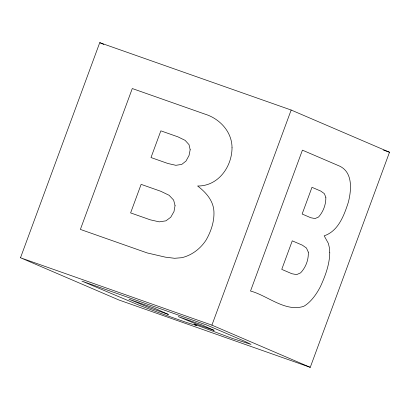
<?xml version="1.0" encoding="UTF-8"?>
<svg xmlns="http://www.w3.org/2000/svg" width="410" height="410" viewBox="0 0 410 410"><rect width="100%" height="100%" fill="white"/><g stroke="black" fill="none" stroke-linecap="round" stroke-linejoin="round"><path stroke-width="0.61" d="M20.5 257.767L99.743 42.66L291.161 110.034L389.5 152.233L310.257 367.339L118.838 299.966L20.5 257.767L211.914 325.14L310.257 367.339M211.914 325.14L291.161 110.034M383.463 150.106L389.5 152.233M99.743 42.66L103.843 44.418M308.279 252.109C308.73 259.668 305.814 267.371 300.612 272.855L296.645 274.618L291.894 273.731L281.747 269.375L292.258 240.839L302.365 245.175L306.46 248.029L308.279 252.109M325.837 197.266C326.027 204.421 323.326 211.678 318.565 217.013L315.064 218.556L310.79 217.741L302.139 214.025L311.979 187.314L320.763 191.08L324.295 193.597L325.837 197.266M329.768 252.76C329.548 264.624 325.289 275.991 320.394 286.657A40.006 18.634 -70.6 0 1 303.754 306.311C285.401 312.43 267.243 295.385 250.52 291.033L302.416 150.157L339.67 166.142C353.092 172.472 351.406 190.204 348.356 202.212C344.128 215.24 338.45 231.071 324.172 235.832L328.369 243.381L329.414 247.84L329.768 252.76M232.029 147.8C231.927 166.931 218.115 186.278 197.61 186.002C205.794 192.218 213.282 200.485 213.917 211.252C214.461 221.41 211.047 231.399 206.046 240.127A40.006 35.383 -66.8 0 1 181.727 257.705L174.604 258.29L165.317 257.142L147.251 252.949L80.38 229.415L132.281 88.539L204.795 114.062C219.637 118.572 232.045 131.738 232.029 147.8M175.055 205.569L173.994 211.56L170.744 217.244L165.942 220.831L159.264 221.856L150.367 219.852L130.611 212.898L141.127 184.362L160.792 191.28L169.089 195.273L173.635 200.09L175.055 205.569M190.168 149.732L189.036 155.518L185.996 161.058L181.753 164.41L175.859 165.307L167.849 163.477L151.003 157.548L160.843 130.836L177.945 136.853L185.12 140.353L189.03 144.663L190.168 149.732M196.267 325.381L187.242 322.721L167.265 315.705A40.006 1.107 20.2 0 1 138.565 304.978L81.918 281.122L207.281 325.243L244.534 341.228L251.022 344.4L232.608 338.522L194.658 324.351L196.267 325.381M168.372 314.439L149.881 307.93L128.935 299.218L154.329 308.156L168.372 314.439M214.015 330.332L196.441 324.146L178.186 316.551L201.961 324.92L214.015 330.332"/></g></svg>
